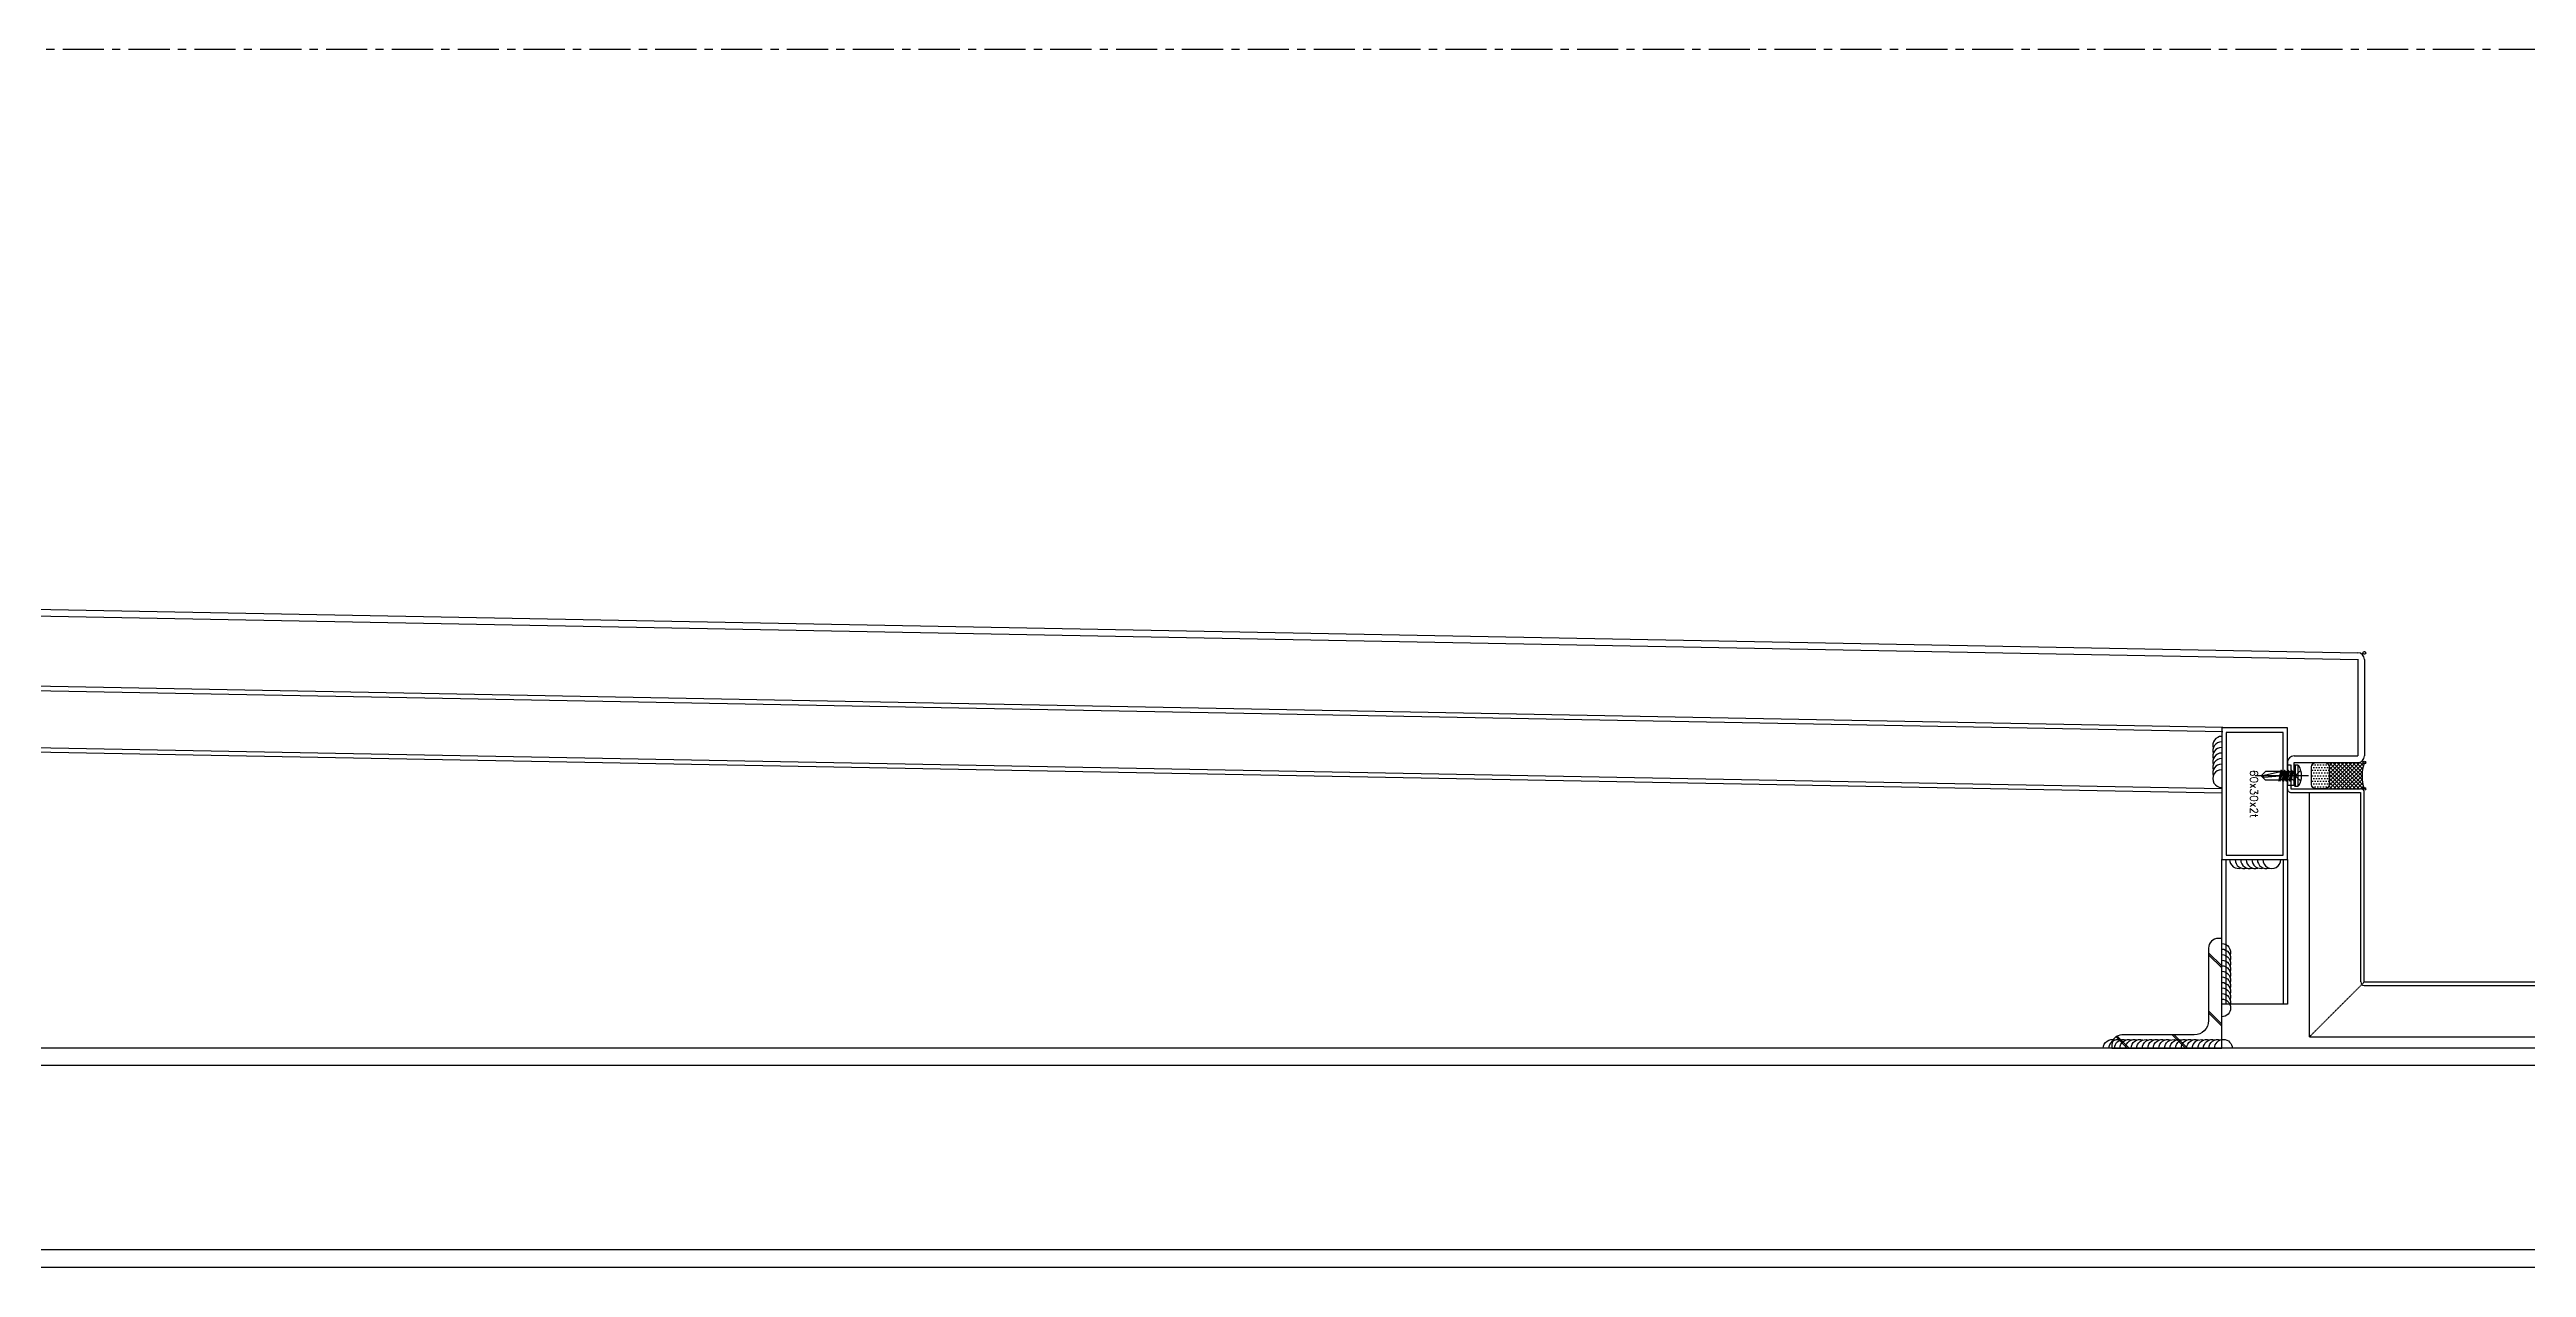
# Model space of a CAD drawing. Extents: x -3378 to 102197, y -3799 to 48702.
# Drawn here: x 57646 to 58775, y 17993 to 18548 of the extents above; entities that cross this region are included whole.
import ezdxf

# ---------------------------------------------------------------- set-up
doc = ezdxf.new("R2010")
doc.units = 0
doc.linetypes.add('CENTER', pattern=[2, 1.25, -0.25, 0.25, -0.25])
doc.linetypes.add('HIDDEN', pattern=[0.375, 0.25, -0.125])
for name, color, linetype in [('24WELD', 55, 'Continuous'), ('BCM-SIL', 8, 'Continuous'), ('GM_SECT_15', 15, 'Continuous'), ('中心線 CENTER', 6, 'CENTER'), ('視覺模型鋁擠型暫替', 4, 'Continuous'), ('金屬面材 METAL PANEL', 2, 'Continuous'), ('鐵件', 6, 'Continuous')]:
    doc.layers.add(name, color=color, linetype=linetype)
doc.layers.add('不顯示', color=254, linetype='Continuous', plot=False)
doc.styles.add('DIM', font='simplex.shx', dxfattribs={"bigfont": 'chineset.shx'})

# ---------------------------------------------------------------- blocks, each defined once
blk = doc.blocks.new('*u145')
at = {"layer": 'Defpoints'}
h = blk.add_hatch(color=251, dxfattribs=at)
h.dxf.hatch_style = 1
edge = h.paths.add_edge_path(flags=17)
edge.add_arc((0, 0), 0.26, 0, 360)
edge = h.paths.add_edge_path()
edge.add_arc((0, 0), 0.282, 0, 360)
h.paths.add_polyline_path([(-0.1, 0.1), (0.1, 0.1), (0.1, 0.1), (0.1, 0.1), (0.1, 0.1), (0.1, 0.1), (0.2, 0.1), (0.2, 0.2), (0.1, 0.2), (0, 0.2), (0, 0.2), (0, 0.2), (0, 0.2), (0, 0.2), (0, 0.2), (0, 0.2), (-0.1, 0.2), (-0.2, 0.2), (-0.2, 0.1), (-0.1, 0.1), (-0.1, 0.1), (-0.1, 0.1), (-0.1, 0.1)], flags=16)
h.paths.add_polyline_path([(0.1, 0.1), (-0.1, 0.1), (-0.1, 0.1), (-0.1, 0.1), (0.1, 0.1), (0.1, 0.1)], flags=16)
h.paths.add_polyline_path([(0.1, 0), (-0.1, 0), (-0.2, 0), (-0.1, 0), (0, 0), (0, 0), (0, -0.2), (0, -0.2), (0, -0.2), (0, -0.2), (0, 0), (0, 0), (0.1, 0), (0.2, 0)], flags=16)
h.paths.add_polyline_path([(0.1, -0.1), (0.1, -0.1), (0.1, -0.1), (0.1, -0.1), (0.1, -0.2), (0.1, -0.2), (0.1, -0.1), (0.1, -0.1), (0.1, -0.1), (0.1, -0.1)], flags=16)
h.paths.add_polyline_path([(-0.1, -0.1), (-0.1, -0.1), (-0.1, -0.1), (-0.1, -0.1), (-0.1, -0.2), (-0.2, -0.2), (-0.1, -0.2), (-0.1, -0.2), (-0.1, -0.2), (-0.1, -0.1), (-0.1, -0.1)], flags=16)
blk = doc.blocks.new('*U167')
h = blk.add_hatch()
h.set_pattern_fill('STEEL1', color=256, scale=0.5, pattern_type=2)
h.set_pattern_definition([(45, (0, 0), (-13.2583, 13.2583), []), (45, (0.875, 0), (-13.2583, 13.2583), [])])
edge = h.paths.add_edge_path()
edge.add_line((0, 50), (0, 0))
edge.add_line((0, 0), (50, 0))
edge.add_line((50, 0), (50, 1.5))
edge.add_arc((45.5, 1.5), 4.5, 0, 90)
edge.add_line((45.5, 6), (12.5, 6))
edge.add_arc((12.5, 12.5), 6.5, 180, 270, ccw=False)
edge.add_line((6, 12.5), (6, 45.5))
edge.add_arc((1.5, 45.5), 4.5, 0, 90)
edge.add_line((1.5, 50), (0, 50))
at = {"layer": '鐵件'}
blk.add_lwpolyline([(0, 50), (0, 0), (50, 0), (50, 1.5, 0.414214), (45.5, 6), (12.5, 6, -0.414214), (6, 12.5), (6, 45.5, 0.414214), (1.5, 50)], format="xyb", close=True, dxfattribs=at)
blk.add_blockref('*u145', (0, 0))
blk = doc.blocks.new('*U705')
for centre, end in [((-54, 1.7), 286.3529), ((-51.5, 1.7), 286.3529), ((-49, 1.6), 286.3529), ((-46.5, 1.5), 286.3529), ((-44, 1.4), 286.3529), ((-41.5, 1.3), 286.3529), ((-39, 1.3), 286.3529), ((-36.5, 1.2), 286.3529), ((-34, 1.1), 286.3529), ((-31.5, 1), 286.3529), ((-29, 0.9), 286.3529), ((-26.5, 0.9), 286.3529), ((-24, 0.8), 286.3529), ((-21.5, 0.7), 286.3529), ((-19, 0.6), 286.3529), ((-16.5, 0.5), 286.3529), ((-14, 0.5), 286.3529), ((-11.5, 0.4), 286.3529), ((-9, 0.3), 286.3529), ((-6.5, 0.2), 286.3529), ((-4, 0.1), 358.1431)]:
    blk.add_arc(centre, 4, 178.1431, end)
blk = doc.blocks.new('*U706')
for centre, end in [((-0.4, -11.5), 16.3529), ((-0.3, -9), 16.3529), ((-0.1, -4), 88.1431), ((-0.2, -6.5), 16.3529), ((-0.7, -21.5), 16.3529), ((-0.5, -16.5), 16.3529), ((-0.6, -19), 16.3529), ((-0.5, -14), 16.3529), ((-0.9, -29), 16.3529), ((-0.9, -26.5), 16.3529), ((-0.8, -24), 16.3529)]:
    blk.add_arc(centre, 4, 268.1431, end)
blk = doc.blocks.new('*U591')
for centre, end in [((-0.3, -11.5), 16.4914), ((-0.3, -9), 16.4914), ((-0.2, -6.5), 16.4914), ((-0.1, -4), 88.2815), ((-0.6, -19), 16.4914), ((-0.5, -16.5), 16.4914), ((-0.4, -14), 16.4914)]:
    blk.add_arc(centre, 4, 268.2815, end)
blk = doc.blocks.new('A$C19CB1797')
at = {"layer": 'BCM-SIL'}
for p, q in [((8.3, 24.3, 0), (8.3, 0, 0)), ((3.5, 19.4, 0), (13, 19.4, 0)), ((3.5, 18.2, 0), (13, 18.2, 0)), ((6.5, 17.1, 0), (5.9, 16.7, 0)), ((5.9, 16.7, 0), (10.7, 15.9, 0)), ((5.9, 16.7, 0), (5.9, 16.5, 0)), ((5.9, 16.5, 0), (10.7, 15.7, 0)), ((5.9, 16.5, 0), (6.5, 16.2, 0)), ((6.5, 15.5, 0), (5.9, 15.1, 0)), ((5.9, 15.1, 0), (10.7, 14.3, 0)), ((5.9, 15.1, 0), (5.9, 14.9, 0)), ((5.9, 14.9, 0), (10.7, 14.1, 0)), ((5.9, 14.9, 0), (6.5, 14.6, 0)), ((6.5, 13.9, 0), (5.9, 13.5, 0)), ((5.9, 13.5, 0), (10.7, 12.7, 0)), ((5.9, 13.5, 0), (5.9, 13.3, 0)), ((5.9, 13.3, 0), (10.7, 12.5, 0)), ((5.9, 13.3, 0), (6.5, 13, 0)), ((6.5, 12.3, 0), (5.9, 11.9, 0)), ((5.9, 11.9, 0), (10.7, 11.1, 0)), ((5.9, 11.9, 0), (5.9, 11.7, 0)), ((5.9, 11.7, 0), (10.7, 11, 0)), ((5.9, 11.7, 0), (6.3, 11.5, 0)), ((8.3, 2.7, 0), (6.3, 11.5, 0)), ((6.3, 11.5, 0), (6.3, 4.7, 0)), ((6.3, 11.5, 0), (10.3, 10.7, 0)), ((6.5, 17.1, 0), (10.1, 16.3, 0)), ((6.5, 16.2, 0), (10.1, 15.4, 0)), ((6.5, 16.2, 0), (6.5, 15.5, 0)), ((6.5, 15.5, 0), (10.1, 14.7, 0)), ((6.5, 14.6, 0), (10.1, 13.8, 0)), ((6.5, 14.6, 0), (6.5, 13.9, 0)), ((6.5, 13.9, 0), (10.1, 13.1, 0)), ((6.5, 13, 0), (10.1, 12.2, 0)), ((6.5, 13, 0), (6.5, 12.3, 0)), ((6.5, 12.3, 0), (10.1, 11.5, 0)), ((10.1, 17.1, 0), (10.1, 16.3, 0)), ((10.1, 17.1, 0), (10.1, 16.3, 0)), ((10.1, 16.3, 0), (10.7, 15.9, 0)), ((10.7, 15.7, 0), (10.1, 15.4, 0)), ((10.1, 15.4, 0), (10.1, 14.7, 0)), ((10.1, 14.7, 0), (10.7, 14.3, 0)), ((10.7, 14.1, 0), (10.1, 13.8, 0)), ((10.1, 13.8, 0), (10.1, 13.1, 0)), ((10.1, 13.1, 0), (10.7, 12.7, 0)), ((10.7, 12.5, 0), (10.1, 12.2, 0)), ((10.1, 12.2, 0), (10.1, 11.5, 0)), ((10.1, 11.5, 0), (10.7, 11.1, 0)), ((10.7, 15.9, 0), (10.7, 15.7, 0)), ((10.7, 14.3, 0), (10.7, 14.1, 0)), ((10.7, 12.7, 0), (10.7, 12.5, 0)), ((6.3, 4.7, 0), (8.3, 2.7, 0)), ((9, 4.2, 0), (8.3, 11.1, 0)), ((8.3, 2.7, 0), (10.3, 4.7, 0)), ((8.3, 2.7, 0), (9, 4.2, 0)), ((10.7, 11, 0), (10.3, 10.7, 0)), ((10.3, 10.7, 0), (10.3, 4.7, 0)), ((10.7, 11.1, 0), (10.7, 11, 0))]:
    blk.add_line(p, q, dxfattribs=at)
at = {"layer": 'BCM-SIL', "elevation": 0}
blk.add_lwpolyline([(12.8, 19.8, 0.297439), (3.8, 19.8, 0.253368), (3.5, 19.4), (3.5, 18.2, 0.414214), (4, 17.7), (12.5, 17.7, 0.414214), (13, 18.2), (13, 19.4, 0.253368)], format="xyb", close=True, dxfattribs=at)
at = {"layer": 'BCM-SIL', "ltscale": 0.1, "elevation": 0}
blk.add_lwpolyline([(5.8, 20.8), (7.8, 18.6, 0.205918), (8.3, 18.4, 0.205918), (8.8, 18.6), (10.8, 20.8)], format="xyb", dxfattribs=at)
at = {"layer": 'BCM-SIL'}
for centre, start, end in [((5.9, 17.1, 0), 0, 90), ((10.7, 17.1, 0), 90, 180)]:
    blk.add_arc(centre, 0.6, start, end, dxfattribs=at)
blk = doc.blocks.new('60x30x2t')
at = {"layer": 'GM_SECT_15'}
for points in [[(0, -30), (60, -30), (60, 0), (0, 0)], [(2, -28), (58, -28), (58, -2), (2, -2)]]:
    blk.add_lwpolyline(points, close=True, dxfattribs=at)
at = {"layer": '不顯示', "linetype": 'Continuous', "insert": (19.1, -13.5), "char_height": 3.5, "attachment_point": 1, "style": 'DIM'}
blk.add_mtext_dynamic_manual_height_columns('60x30x2t', width=104.263, gutter_width=87.5, heights=[0], dxfattribs=at)
blk = doc.blocks.new('*U592')
for centre, end in [((4, -0.1), 178.2815), ((6.5, -0.2), 106.4914), ((9, -0.3), 106.4914), ((11.5, -0.3), 106.4914), ((14, -0.4), 106.4914), ((16.5, -0.5), 106.4914), ((19, -0.6), 106.4914)]:
    blk.add_arc(centre, 4, 358.2815, end)

msp = doc.modelspace()

# ---------------------------------------------------------------- hatches: boundary and pattern name
at = {"layer": 'BCM-SIL'}
h = msp.add_hatch(dxfattribs=at)
h.set_pattern_fill('DOTS', color=256, scale=20, angle=-180, style=0)
h.set_pattern_definition([(360, (22335.539, 23675.8354), (0.625, -1.25), [0, -1.25])])
edge = h.paths.add_edge_path()
edge.add_line((58685.063, 18223.071), (58677.078, 18223.071))
edge.add_line((58677.078, 18223.071), (58677.078, 18213.071))
edge.add_arc((58679.078, 18213.071), 2, 180, 270)
edge.add_line((58679.078, 18211.071), (58683.063, 18211.071))
edge.add_arc((58683.063, 18213.071), 2, -90, 0)
edge.add_line((58685.063, 18213.071), (58685.063, 18223.071))
h = msp.add_hatch(dxfattribs=at)
h.set_pattern_fill('ANSI37', color=256, scale=10, angle=-270, style=0)
h.set_pattern_definition([(45, (22344.0858, 23675.8272), (0.883883476, -0.883883476), []), (315, (22344.0858, 23675.8272), (-0.883883476, -0.883883476), [])])
edge = h.paths.add_edge_path()
edge.add_arc((58700.328, 18107.795), 115.289, 89.620602, 91.094957, ccw=False)
edge.add_arc((58718.172, 18217.078), 18.105, 160.635952, 199.343085)
edge.add_arc((58700.322, 18096.38), 114.704, 89.617085, 91.097861)
edge.add_line((58698.125, 18211.063), (58691.61, 18211.063))
edge.add_line((58691.61, 18211.063), (58683.305, 18211.086))
edge.add_arc((58683.063, 18213.071), 2, -83.055506, -4.792077)
edge.add_line((58685.056, 18212.904), (58685.062, 18223.085))
edge.add_line((58685.062, 18223.085), (58698.125, 18223.063))

# ---------------------------------------------------------------- linework, layer by layer
at = {"linetype": 'HIDDEN'}
for p, q in [((58666.054, 18211.089, 0), (58666.054, 18222.089, 0)), ((58666.054, 18222.089, 0), (58667.654, 18222.089, 0)), ((58667.654, 18222.089, 0), (58667.654, 18211.089, 0)), ((58667.653, 18209.489, 0), (58699.491, 18209.481, 0)), ((58667.654, 18211.089, 0), (58699.492, 18211.081, 0)), ((58676.089, 18098.082, 0), (58676.089, 18209.487, 0)), ((58699.489, 18123.082, 0), (58699.491, 18209.481, 0)), ((58701.089, 18123.082, 0), (58701.091, 18209.481, 0)), ((58676.089, 18098.082, 0), (58701.089, 18123.082, 0)), ((58701.089, 18123.082, 0), (58851.111, 18123.082, 0)), ((58701.089, 18121.482, 0), (58851.111, 18121.482, 0)), ((58676.089, 18098.082, 0), (58873.233, 18098.082, 0))]:
    msp.add_line(p, q, dxfattribs=at)
msp.add_circle((58701.089, 18273.082, 0), 0.617, dxfattribs=at)
for centre, start, end in [((58667.654, 18211.089, 0), 180, 269.986621), ((58699.491, 18209.481, -0.004), 359.986621, 89.986621)]:
    msp.add_arc(centre, 1.6, start, end, dxfattribs=at)
msp.add_arc((58701.089, 18123.082, 0.002), 1.6, 180, 270)
at = {"layer": 'BCM-SIL', "elevation": 0}
msp.add_lwpolyline([(58685.063, 18221.071), (58685.063, 18213.071, -0.41421356), (58683.063, 18211.071), (58679.078, 18211.071, -0.41421356), (58677.078, 18213.071), (58677.078, 18221.071, -0.41421356), (58679.078, 18223.071), (58683.063, 18223.071, -0.41421356)], format="xyb", close=True, dxfattribs=at)
at = {"layer": 'BCM-SIL'}
msp.add_arc((58717.925, 18217.078, 0), 17.872, 160.373207, 199.60583, dxfattribs=at)
at = {"layer": 'GM_SECT_15'}
for p, q in [((56155.09, 18283.819, 0), (58636.614, 18237.284, 0)), ((56155.128, 18285.819, 0), (58636.651, 18239.284, 0)), ((56154.565, 18255.824, 0), (58636.089, 18209.289, 0)), ((56154.603, 18257.824, 0), (58636.126, 18211.289, 0))]:
    msp.add_line(p, q, dxfattribs=at)
at = {"layer": 'GM_SECT_15', "elevation": 0}
for points in [[(58666.089, 18112.945), (58636.089, 18112.945), (58636.095, 18178.853), (58666.095, 18178.853)], [(58664.089, 18112.945), (58638.089, 18112.945), (58638.095, 18178.853), (58664.095, 18178.853)]]:
    msp.add_lwpolyline(points, close=True, dxfattribs=at)
at = {"layer": '中心線 CENTER', "ltscale": 15}
msp.add_line((73331.115, 18548.085), (54300.371, 18548.085, 0), dxfattribs=at)
at = {"layer": '視覺模型鋁擠型暫替', "linetype": 'Continuous'}
for p, q in [((59243.907, 18092.945, 0), (56180.911, 18092.945, 0)), ((59243.907, 18084.945, 0), (56180.911, 18084.945, 0)), ((59243.907, 18000.945, 0), (56180.911, 18000.945, 0)), ((59243.907, 17992.945, 0), (56180.911, 17992.945, 0))]:
    msp.add_line(p, q, dxfattribs=at)
at = {"layer": '金屬面材 METAL PANEL'}
for p, q in [((56037.621, 18320.028, 0), (58698.079, 18270.117, 0)), ((56037.677, 18323.028, 0), (58698.135, 18273.117, 0)), ((58698.099, 18270.137, 0), (58698.092, 18226.082, 0)), ((58701.099, 18270.116, 0), (58701.092, 18226.081, 0)), ((58666.054, 18223.088, 0), (58666.054, 18212.75, 0)), ((58669.054, 18226.088, 0), (58698.092, 18226.082, 0)), ((58669.054, 18223.088, 0), (58698.091, 18223.082, 0)), ((58669.054, 18212.75, 0), (58669.054, 18223.088, 0)), ((58666.054, 18212.75, 0), (58669.054, 18212.75, 0))]:
    msp.add_line(p, q, dxfattribs=at)
for centre in [(58701.091, 18223.082, 0), (58701.089, 18211.082, 0)]:
    msp.add_circle(centre, 0.617, dxfattribs=at)
for centre, start, end in [((58698.099, 18270.117, 0.007), 359.989909, 89.317713), ((58669.054, 18223.088, 0), 90, 180), ((58698.092, 18226.082, -0.004), 269.982889, 359.989518)]:
    msp.add_arc(centre, 3, start, end, dxfattribs=at)

# ---------------------------------------------------------------- block references
at = {"rotation": 89.9999999999537}
msp.add_blockref('*U167', (58636.089, 18092.945, 0), dxfattribs=at)
at = {"layer": '24WELD'}
for name, p, xscale, yscale, zscale, rotation in [('*U591', (58636.095, 18211.728, 0), 1.012500000000003, 1.012500000000003, 1.012500000000003, 181.7184716819664), ('*U592', (58662.997, 18178.853, 0), 1.012500000000003, 1.012500000000003, 1.012500000000003, 181.7184716819664), ('*U706', (58636.089, 18107.185, 0), -1.012500000000001, 1.012500000000001, 1.012500000000001, 178.1430628016457), ('*U705', (58640.918, 18092.814, 0), -1.012500000000001, 1.012500000000001, 1.012500000000001, 178.1430628016457)]:
    msp.add_blockref(name, p, dxfattribs=dict(at, xscale=xscale, yscale=yscale, zscale=zscale, rotation=rotation))
at = {"layer": 'BCM-SIL', "rotation": 269.9999999996958}
msp.add_blockref('A$C19CB1797', (58651.396, 18225.361, 0.001), dxfattribs=at)
at = {"layer": '鐵件', "linetype": 'Continuous', "rotation": 269.9999999999932}
msp.add_blockref('60x30x2t', (58666.095, 18238.853, 0), dxfattribs=at)

doc.saveas('drawing.dxf')
